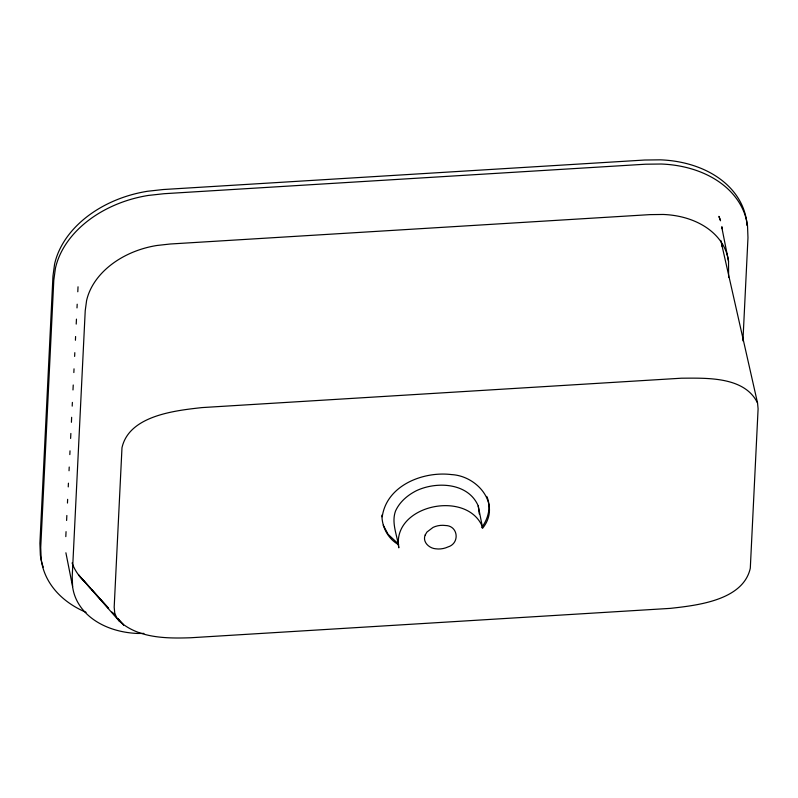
<?xml version="1.0" encoding="UTF-8"?>
<svg xmlns="http://www.w3.org/2000/svg" width="798" height="798" viewBox="0 0 798 798"><rect width="100%" height="100%" fill="white"/><g stroke="black" fill="none" stroke-linecap="round" stroke-linejoin="round"><path stroke-width="1.2" d="M65.815 536.625L66.054 531.648M66.603 520.466L66.852 515.488M67.461 503.059L67.64 499.339M68.249 486.91L68.428 483.179M69.037 470.75L69.217 467.02M69.825 454.591L70.015 450.86M70.623 438.431L70.862 433.464M71.411 422.282L71.65 417.304M72.199 406.122L72.379 402.392M72.987 389.963L73.236 384.995M73.845 372.566L74.024 368.836M74.633 356.407L74.812 352.676M75.421 340.247L75.601 336.517M76.209 324.088L76.458 319.12M76.997 307.928L77.187 304.208M77.795 291.779L78.034 286.801M721.791 246.123L721.911 243.639M728.604 277.475L728.534 261.325L721.831 227.49M742.928 340.886L747.975 237.724L747.527 225.934A105.047 77.326 -11.2 0 0 661.223 164.019L645.502 164.208L164.099 193.705L148.298 195.44A105.047 77.326 -11.2 0 0 55.411 268.337L53.795 280.258L40.728 547.468L41.177 559.258A105.047 77.326 -11.2 0 0 86.094 612.335M382.232 516.775C386.591 485.374 423.279 471.01 451.618 474.601C477.723 475.987 501.693 504.675 482.521 528.366M481.613 527.678C488.167 518.929 491.528 506.68 486.76 496.416M143.939 633.403L137.914 633.472A79.521 58.533 -11.2 0 1 72.598 586.61L65.895 552.775M398.411 543.099L396.257 541.982L388.127 534.351L383.23 525.184M398.741 544.765C388.067 538.929 381.893 527.139 381.903 515.099M90.214 587.867L78.543 574.899L119.391 621.203C138.483 638.34 166.533 638.58 190.762 637.752L670.27 608.375C697.133 605.383 743.128 600.415 750.3 568.226L758.1 408.756L757.541 402.98L720.813 240.417M108.598 608.325L83.69 580.705A75.69 55.71 -11.2 0 1 72.099 562.909M111.91 612.016L114.403 614.779M91.88 589.722L108.538 608.236M112.708 612.864L114.373 614.719M119.391 621.203L116.438 617.203L114.742 612.974L114.184 607.198L121.984 447.728C129.156 415.539 175.141 410.571 202.014 407.588L681.522 378.202C706.699 378.092 744.564 376.347 757.541 402.98M478.241 505.942C468.306 482.68 436.666 481.144 416.416 490.7C407.579 495.189 399.688 501.832 395.529 511.009C391.1 523.179 397.444 535.658 398.801 547.827C391.419 505.363 466.321 489.224 482.311 526.481L478.241 505.942L479.309 513.982M746.828 225.295L746.699 221.754A105.047 77.326 -11.2 0 0 660.395 159.839L644.674 160.029L163.271 189.525L147.48 191.271A105.047 77.326 -11.2 0 0 54.583 264.158L52.967 276.078L39.9 543.298L40.349 555.089A105.047 77.326 -11.2 0 0 43.232 567.109M72.598 586.61L72.209 576.675L85.226 310.701L86.583 300.656A79.521 58.533 -11.2 0 1 156.897 245.485L170.203 244.008L649.961 214.622L663.208 214.463A79.521 58.533 -11.2 0 1 728.534 261.325M721.871 226.482A80.817 59.491 -11.2 0 1 722.2 228.807M718.908 216.358A80.817 59.491 -11.2 0 1 720.524 220.787M719.088 216.896A79.521 58.533 -11.2 0 1 720.195 220.009M425.194 534.979C422.202 541.942 429.125 548.316 435.748 548.805A16.598 12.219 -11.2 0 0 448.017 546.929C460.077 543.358 458.311 525.593 445.374 525.503A16.598 12.219 -11.2 0 0 433.095 527.378L426.96 532.037L425.194 534.979M123.53 624.904L117.725 618.46L123.53 624.904"/></g></svg>
